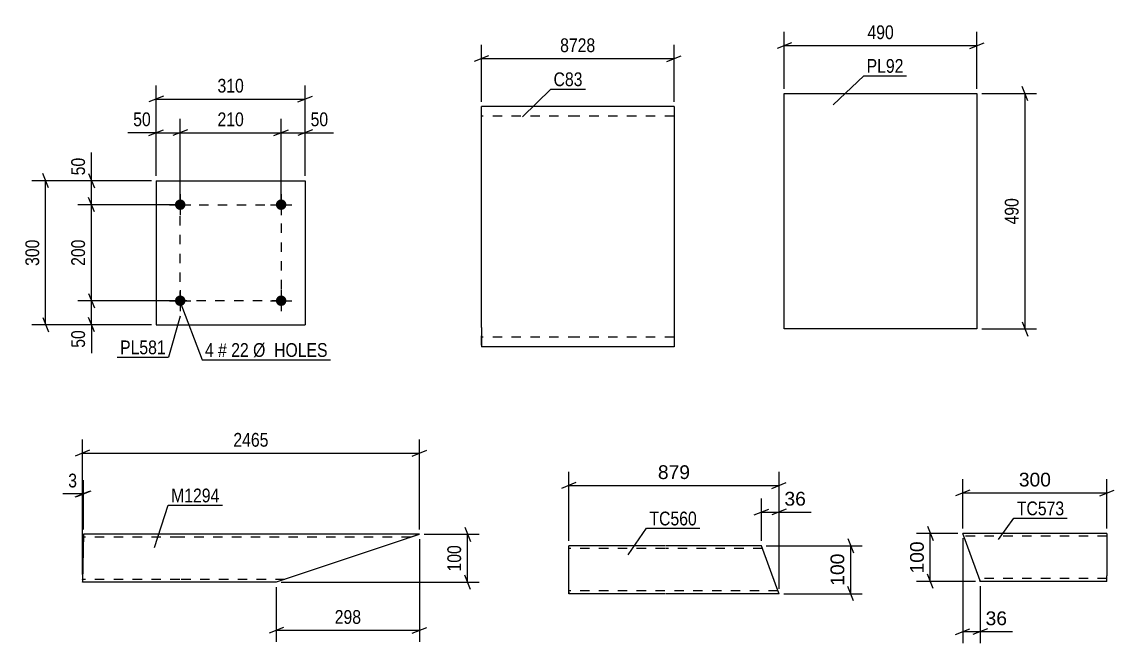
# Model space of a CAD drawing. Header units: millimetres. Extents: x 0 to 841, y 0 to 594.
# Drawn here: x 475 to 702.3, y 281.3 to 410.7 of the extents above; entities that cross this region are included whole.
import ezdxf

# ---------------------------------------------------------------- set-up
doc = ezdxf.new("R2010")
doc.units = ezdxf.units.MM
doc.linetypes.add('DXK_LINE_DOT2', pattern=[3.9198, 1.9599, -1.9599])
doc.styles.add('Arial', font='ARIAL.TTF', dxfattribs={"height": 0.2})
doc.styles.add('Arial Narrow', font='ARIALN.TTF', dxfattribs={"height": 0.2})

# ---------------------------------------------------------------- blocks, each defined once
blk = doc.blocks.new('Part-284928530-11391 - 11390')
at = {"color": 2, "linetype": 'Continuous'}
for p, q in [((608.84, 301.56), (588.84, 301.56)), ((588.84, 291.65), (588.84, 301.56)), ((628.94, 301.56), (608.94, 301.56)), ((632.14, 292.76), (628.94, 301.56)), ((588.84, 291.56), (588.84, 291.65)), ((608.84, 291.56), (588.84, 291.56)), ((632.58, 291.56), (608.94, 291.56)), ((632.58, 291.56), (632.14, 292.76))]:
    blk.add_line(p, q, dxfattribs=at)
at = {"color": 7, "linetype": 'DXK_LINE_DOT2'}
for p, q in [((608.84, 300.96), (588.84, 300.96)), ((629.16, 300.96), (608.94, 300.96)), ((608.84, 292.16), (588.84, 292.16)), ((588.84, 291.91), (588.84, 291.56)), ((632.36, 292.16), (608.94, 292.16)), ((632.55, 291.65), (632.45, 291.91)), ((632.58, 291.56), (632.55, 291.65))]:
    blk.add_line(p, q, dxfattribs=at)
blk = doc.blocks.new('Part-284928530-11399 - 11398')
at = {"color": 2, "linetype": 'Continuous'}
for p, q in [((700.81, 304.12), (670.81, 304.12)), ((674.42, 294.21), (670.81, 304.12)), ((700.81, 304.12), (700.81, 304.03)), ((700.81, 304.03), (700.81, 302.92)), ((700.81, 302.92), (700.81, 295.32)), ((674.45, 294.12), (674.42, 294.21)), ((700.81, 294.12), (674.45, 294.12)), ((700.81, 294.12), (700.81, 295.32))]:
    blk.add_line(p, q, dxfattribs=at)
at = {"color": 7, "linetype": 'DXK_LINE_DOT2'}
for p, q in [((700.81, 303.52), (671.03, 303.52)), ((700.81, 303.77), (700.81, 302.92)), ((700.81, 294.72), (674.23, 294.72)), ((674.32, 294.47), (674.45, 294.12)), ((700.81, 294.21), (700.81, 294.47)), ((700.81, 294.12), (700.81, 294.21))]:
    blk.add_line(p, q, dxfattribs=at)
blk = doc.blocks.new('Part-284928530-10105 - 10104')
at = {"color": 2, "linetype": 'Continuous'}
for p, q in [((633.67, 346.7), (633.67, 395.7)), ((633.67, 395.7), (653.67, 395.7)), ((653.77, 395.7), (673.77, 395.7)), ((673.77, 395.7), (673.77, 346.7)), ((653.67, 346.7), (633.67, 346.7)), ((673.77, 346.7), (653.77, 346.7))]:
    blk.add_line(p, q, dxfattribs=at)
blk = doc.blocks.new('Part-284928530-10119 - 10118')
at = {"color": 2, "linetype": 'Continuous'}
for p, q in [((487.9, 303.94), (487.65, 294.03)), ((507.88, 303.94), (487.9, 303.94)), ((557.78, 303.94), (507.98, 303.94)), ((554.2, 302.74), (527.98, 293.94)), ((557.78, 303.94), (554.2, 302.74)), ((487.64, 293.94), (487.65, 294.03)), ((507.88, 293.94), (487.64, 293.94)), ((527.98, 293.94), (507.98, 293.94))]:
    blk.add_line(p, q, dxfattribs=at)
at = {"color": 7, "linetype": 'DXK_LINE_DOT2'}
for p, q in [((507.88, 303.34), (487.88, 303.34)), ((555.99, 303.34), (507.98, 303.34)), ((557.51, 303.84), (554.2, 302.74)), ((487.66, 294.54), (487.66, 294.58)), ((507.88, 294.54), (487.66, 294.54)), ((529.77, 294.54), (507.98, 294.54))]:
    blk.add_line(p, q, dxfattribs=at)
blk = doc.blocks.new('Bolt-284928530-10135 - 10132')
at = {"linetype": 'Continuous'}
for points in [[(509.09, 372.57, -1), (506.89, 372.57, -1)], [(530.09, 372.57, -1), (527.89, 372.57, -1)]]:
    blk.add_hatch(color=1, dxfattribs=at).paths.add_polyline_path(points)
at = {"color": 1, "linetype": 'Continuous'}
for p, q in [((507.99, 374.77), (507.99, 370.37)), ((528.99, 374.77), (528.99, 370.37)), ((505.79, 372.57), (510.19, 372.57)), ((526.79, 372.57), (531.19, 372.57))]:
    blk.add_line(p, q, dxfattribs=at)
blk = doc.blocks.new('Part-284928530-10133 - 10132')
at = {"color": 2, "linetype": 'Continuous'}
for p, q in [((502.99, 377.57), (502.99, 347.57)), ((502.99, 377.57), (533.99, 377.57)), ((533.99, 377.57), (533.99, 347.57)), ((502.99, 347.57), (533.99, 347.57))]:
    blk.add_line(p, q, dxfattribs=at)
blk = doc.blocks.new('Bolt-284928530-10134 - 10132')
at = {"linetype": 'Continuous'}
for points in [[(509.09, 352.57, -1), (506.89, 352.57, -1)], [(530.09, 352.57, -1), (527.89, 352.57, -1)]]:
    blk.add_hatch(color=1, dxfattribs=at).paths.add_polyline_path(points)
at = {"color": 1, "linetype": 'Continuous'}
for p, q in [((507.99, 354.77), (507.99, 350.37)), ((528.99, 354.77), (528.99, 350.37)), ((505.79, 352.57), (510.19, 352.57)), ((526.79, 352.57), (531.19, 352.57))]:
    blk.add_line(p, q, dxfattribs=at)
blk = doc.blocks.new('Part-284928530-10142 - 10141')
at = {"color": 2, "linetype": 'Continuous'}
for p, q in [((590.65, 393), (570.65, 393)), ((570.65, 347), (570.65, 393)), ((610.75, 393), (590.75, 393)), ((610.75, 393), (610.75, 343)), ((570.65, 347), (570.65, 343)), ((590.65, 343), (570.65, 343)), ((610.75, 343), (590.75, 343))]:
    blk.add_line(p, q, dxfattribs=at)
at = {"color": 7, "linetype": 'DXK_LINE_DOT2'}
for p, q in [((590.65, 391), (570.65, 391)), ((610.75, 391), (590.75, 391)), ((570.65, 343.3), (570.65, 347)), ((590.65, 345), (570.65, 345)), ((610.75, 345), (590.75, 345))]:
    blk.add_line(p, q, dxfattribs=at)
blk = doc.blocks.new('Rectangle-284928530-11473 - 10132')
at = {"color": 1, "linetype": 'DXK_LINE_DOT2'}
blk.add_lwpolyline([(507.99, 372.57), (528.99, 372.57), (528.99, 352.57), (507.99, 352.57), (507.99, 372.57)], close=True, dxfattribs=at)
blk = doc.blocks.new('StraightDimension-284928530-11605 - 11390')
at = {"color": 7, "linetype": 'Continuous'}
for p, q in [((646.91, 303.06), (648.11, 300.06)), ((629.94, 301.56), (649.91, 301.56)), ((647.51, 291.56), (647.51, 301.56)), ((633.58, 291.56), (649.91, 291.56)), ((648.11, 290.06), (646.91, 293.06))]:
    blk.add_line(p, q, dxfattribs=at)
at = {"color": 0}
blk.add_wipeout([(646.76, 300.5), (642.56, 300.5), (642.56, 292.63), (646.76, 292.63)], dxfattribs=at)
at = {"color": 3, "style": 'Arial'}
blk.add_text('100', height=2.865, rotation=90.0002, dxfattribs=at).set_placement((646.16, 293.23))
blk = doc.blocks.new('StraightDimension-284928530-11576 - 11390')
at = {"color": 7, "linetype": 'Continuous'}
for p, q in [((588.84, 302.56), (588.84, 316.94)), ((632.58, 292.56), (632.58, 316.94)), ((590.34, 314.69), (587.34, 313.49)), ((588.84, 314.09), (632.58, 314.09)), ((631.08, 313.49), (634.08, 314.69))]:
    blk.add_line(p, q, dxfattribs=at)
at = {"color": 0}
blk.add_wipeout([(614.65, 314.84), (614.65, 319.04), (606.78, 319.04), (606.78, 314.84)], dxfattribs=at)
at = {"color": 3, "style": 'Arial'}
blk.add_text('879', height=2.865, dxfattribs=at).set_placement((607.38, 315.44))
blk = doc.blocks.new('StraightDimension-284928530-11587 - 11390')
at = {"color": 7, "linetype": 'Continuous'}
for p, q in [((628.94, 302.56), (628.94, 311.41)), ((632.58, 292.56), (632.58, 311.41)), ((627.44, 307.96), (630.44, 309.16)), ((634.08, 309.16), (631.08, 307.96)), ((628.94, 308.56), (632.58, 308.56))]:
    blk.add_line(p, q, dxfattribs=at)
at = {"color": 0}
blk.add_wipeout([(638.75, 309.31), (638.75, 313.51), (633.11, 313.51), (633.11, 309.31)], dxfattribs=at)
at = {"color": 7, "linetype": 'Continuous'}
blk.add_line((632.58, 308.56), (639.28, 308.56), dxfattribs=at)
blk.add_line((632.58, 308.56), (639.28, 308.56), dxfattribs=at)
at = {"color": 3, "style": 'Arial'}
blk.add_text('36', height=2.865, dxfattribs=at).set_placement((633.71, 309.91))
blk = doc.blocks.new('StraightDimension-284928530-11624 - 11398')
at = {"color": 7, "linetype": 'Continuous'}
for p, q in [((670.81, 305.12), (670.81, 315.39)), ((700.81, 305.12), (700.81, 315.39)), ((672.31, 313.14), (669.31, 311.94)), ((670.81, 312.54), (700.81, 312.54)), ((699.31, 311.94), (702.31, 313.14))]:
    blk.add_line(p, q, dxfattribs=at)
at = {"color": 0}
blk.add_wipeout([(689.75, 313.29), (689.75, 317.49), (681.88, 317.49), (681.88, 313.29)], dxfattribs=at)
at = {"color": 3, "style": 'Arial'}
blk.add_text('300', height=2.865, dxfattribs=at).set_placement((682.48, 313.89))
blk = doc.blocks.new('StraightDimension-284928530-11635 - 11398')
at = {"color": 7, "linetype": 'Continuous'}
for p, q in [((670.81, 303.12), (670.81, 281.26)), ((674.44, 293.16), (674.44, 281.26)), ((669.31, 283.06), (672.31, 284.26)), ((675.94, 284.26), (672.94, 283.06)), ((670.81, 283.66), (674.44, 283.66))]:
    blk.add_line(p, q, dxfattribs=at)
at = {"color": 0}
blk.add_wipeout([(680.61, 284.41), (680.61, 288.61), (674.96, 288.61), (674.96, 284.41)], dxfattribs=at)
at = {"color": 7, "linetype": 'Continuous'}
blk.add_line((674.44, 283.66), (681.13, 283.66), dxfattribs=at)
blk.add_line((674.44, 283.66), (681.13, 283.66), dxfattribs=at)
at = {"color": 3, "style": 'Arial'}
blk.add_text('36', height=2.865, dxfattribs=at).set_placement((675.56, 285.01))
blk = doc.blocks.new('StraightDimension-284928530-11649 - 11398')
at = {"color": 7, "linetype": 'Continuous'}
for p, q in [((663.46, 305.62), (664.66, 302.62)), ((669.81, 304.12), (661.21, 304.12)), ((664.06, 294.12), (664.06, 304.12)), ((664.66, 292.62), (663.46, 295.62)), ((673.45, 294.12), (661.21, 294.12))]:
    blk.add_line(p, q, dxfattribs=at)
at = {"color": 0}
blk.add_wipeout([(663.31, 303.05), (659.11, 303.05), (659.11, 295.18), (663.31, 295.18)], dxfattribs=at)
at = {"color": 3, "style": 'Arial'}
blk.add_text('100', height=2.865, rotation=90.0002, dxfattribs=at).set_placement((662.71, 295.78))
blk = doc.blocks.new('StraightDimension-284928530-10383 - 10104')
at = {"color": 7, "linetype": 'Continuous'}
for p, q in [((674.77, 395.7), (686.17, 395.7)), ((684.37, 394.2), (683.17, 397.2)), ((683.77, 346.7), (683.77, 395.7)), ((683.17, 348.2), (684.37, 345.2)), ((674.77, 346.7), (686.17, 346.7))]:
    blk.add_line(p, q, dxfattribs=at)
at = {"color": 0}
blk.add_wipeout([(683.02, 374.54), (678.82, 374.54), (678.82, 367.86), (683.02, 367.86)], dxfattribs=at)
at = {"color": 3, "style": 'Arial Narrow'}
blk.add_text('490', height=2.863, rotation=90.0002, dxfattribs=at).set_placement((682.42, 368.46))
blk = doc.blocks.new('StraightDimension-284928530-10387 - 10104')
at = {"color": 7, "linetype": 'Continuous'}
for p, q in [((633.67, 396.7), (633.67, 408.55)), ((673.77, 396.7), (673.77, 408.55)), ((635.17, 406.3), (632.17, 405.1)), ((633.67, 405.7), (673.77, 405.7)), ((672.27, 405.1), (675.27, 406.3))]:
    blk.add_line(p, q, dxfattribs=at)
at = {"color": 0}
blk.add_wipeout([(657.06, 406.45), (657.06, 410.65), (650.38, 410.65), (650.38, 406.45)], dxfattribs=at)
at = {"color": 3, "style": 'Arial Narrow'}
blk.add_text('490', height=2.863, dxfattribs=at).set_placement((650.98, 407.05))
blk = doc.blocks.new('StraightDimension-284928530-10399 - 10118')
at = {"color": 7, "linetype": 'Continuous'}
for p, q in [((557.78, 302.94), (557.78, 281.54)), ((527.98, 292.94), (527.98, 281.54)), ((529.48, 284.54), (526.48, 283.34)), ((556.28, 283.34), (559.28, 284.54)), ((527.98, 283.94), (557.78, 283.94))]:
    blk.add_line(p, q, dxfattribs=at)
at = {"color": 0}
blk.add_wipeout([(546.22, 284.69), (546.22, 288.89), (539.54, 288.89), (539.54, 284.69)], dxfattribs=at)
at = {"color": 3, "style": 'Arial Narrow'}
blk.add_text('298', height=2.863, dxfattribs=at).set_placement((540.14, 285.29))
blk = doc.blocks.new('StraightDimension-284928530-10419 - 10118')
at = {"color": 7, "linetype": 'Continuous'}
for p, q in [((487.64, 295.54), (487.64, 323.68)), ((557.78, 304.94), (557.78, 323.68)), ((489.14, 321.43), (486.14, 320.23)), ((487.64, 320.83), (557.78, 320.83)), ((556.28, 320.23), (559.28, 321.43))]:
    blk.add_line(p, q, dxfattribs=at)
at = {"color": 0}
blk.add_wipeout([(526.97, 321.58), (526.97, 325.78), (518.45, 325.78), (518.45, 321.58)], dxfattribs=at)
at = {"color": 3, "style": 'Arial Narrow'}
blk.add_text('2465', height=2.863, dxfattribs=at).set_placement((519.05, 322.18))
blk = doc.blocks.new('StraightDimension-284928530-10403 - 10118')
at = {"color": 7, "linetype": 'Continuous'}
for p, q in [((487.64, 295.54), (487.64, 315.2)), ((487.9, 304.94), (487.9, 315.2)), ((486.14, 311.75), (489.14, 312.95)), ((489.4, 312.95), (486.4, 311.75)), ((487.64, 312.35), (487.9, 312.35))]:
    blk.add_line(p, q, dxfattribs=at)
at = {"color": 0}
blk.add_wipeout([(487.12, 313.1), (487.12, 317.3), (484.09, 317.3), (484.09, 313.1)], dxfattribs=at)
at = {"color": 7, "linetype": 'Continuous'}
blk.add_line((487.64, 312.35), (483.57, 312.35), dxfattribs=at)
blk.add_line((487.64, 312.35), (483.57, 312.35), dxfattribs=at)
at = {"color": 3, "style": 'Arial Narrow'}
blk.add_text('3', height=2.86, dxfattribs=at).set_placement((484.69, 313.7))
blk = doc.blocks.new('StraightDimension-284928530-10413 - 10118')
at = {"color": 7, "linetype": 'Continuous'}
for p, q in [((567.18, 305.44), (568.38, 302.44)), ((558.78, 303.94), (570.18, 303.94)), ((567.78, 293.94), (567.78, 303.94)), ((528.98, 293.94), (570.18, 293.94)), ((568.38, 292.44), (567.18, 295.44))]:
    blk.add_line(p, q, dxfattribs=at)
at = {"color": 0}
blk.add_wipeout([(567.03, 302.28), (562.83, 302.28), (562.83, 295.59), (567.03, 295.59)], dxfattribs=at)
at = {"color": 3, "style": 'Arial Narrow'}
blk.add_text('100', height=2.863, rotation=90.0002, dxfattribs=at).set_placement((566.43, 296.19))
blk = doc.blocks.new('StraightDimension-284928530-10428 - 10132')
at = {"color": 7, "linetype": 'Continuous'}
for p, q in [((490.13, 371.07), (488.93, 374.07)), ((506.99, 372.57), (486.68, 372.57)), ((489.53, 352.57), (489.53, 372.57)), ((506.99, 352.57), (486.68, 352.57)), ((488.93, 354.07), (490.13, 351.07))]:
    blk.add_line(p, q, dxfattribs=at)
at = {"color": 0}
blk.add_wipeout([(488.78, 365.91), (484.58, 365.91), (484.58, 359.23), (488.78, 359.23)], dxfattribs=at)
at = {"color": 3, "style": 'Arial Narrow'}
blk.add_text('200', height=2.863, rotation=90.0002, dxfattribs=at).set_placement((488.18, 359.83))
blk = doc.blocks.new('StraightDimension-284928530-10427 - 10132')
at = {"color": 7, "linetype": 'Continuous'}
for p, q in [((501.99, 377.57), (486.68, 377.57)), ((488.93, 379.07), (490.13, 376.07)), ((489.53, 372.57), (489.53, 377.57)), ((490.13, 371.07), (488.93, 374.07)), ((506.99, 372.57), (486.68, 372.57))]:
    blk.add_line(p, q, dxfattribs=at)
at = {"color": 0}
blk.add_wipeout([(488.78, 382.95), (484.58, 382.95), (484.58, 378.09), (488.78, 378.09)], dxfattribs=at)
at = {"color": 7, "linetype": 'Continuous'}
blk.add_line((489.53, 377.57), (489.53, 383.47), dxfattribs=at)
blk.add_line((489.53, 377.57), (489.53, 383.47), dxfattribs=at)
at = {"color": 3, "style": 'Arial Narrow'}
blk.add_text('50', height=2.863, rotation=90.0002, dxfattribs=at).set_placement((488.18, 378.69))
blk = doc.blocks.new('StraightDimension-284928530-10429 - 10132')
at = {"color": 7, "linetype": 'Continuous'}
for p, q in [((506.99, 352.57), (486.68, 352.57)), ((488.93, 354.07), (490.13, 351.07)), ((489.53, 347.57), (489.53, 352.57)), ((490.13, 346.07), (488.93, 349.07)), ((501.99, 347.57), (486.68, 347.57))]:
    blk.add_line(p, q, dxfattribs=at)
at = {"color": 0}
blk.add_wipeout([(488.78, 347.04), (484.58, 347.04), (484.58, 342.18), (488.78, 342.18)], dxfattribs=at)
at = {"color": 7, "linetype": 'Continuous'}
blk.add_line((489.53, 347.57), (489.53, 341.66), dxfattribs=at)
blk.add_line((489.53, 347.57), (489.53, 341.66), dxfattribs=at)
at = {"color": 3, "style": 'Arial Narrow'}
blk.add_text('50', height=2.863, rotation=90.0002, dxfattribs=at).set_placement((488.18, 342.78))
blk = doc.blocks.new('StraightDimension-284928530-10439 - 10132')
at = {"color": 7, "linetype": 'Continuous'}
for p, q in [((501.99, 377.57), (477.14, 377.57)), ((480.59, 376.07), (479.39, 379.07)), ((479.99, 347.57), (479.99, 377.57)), ((479.39, 349.07), (480.59, 346.07)), ((501.99, 347.57), (477.14, 347.57))]:
    blk.add_line(p, q, dxfattribs=at)
at = {"color": 0}
blk.add_wipeout([(479.24, 365.91), (475.04, 365.91), (475.04, 359.22), (479.24, 359.22)], dxfattribs=at)
at = {"color": 3, "style": 'Arial Narrow'}
blk.add_text('300', height=2.863, rotation=90.0002, dxfattribs=at).set_placement((478.64, 359.82))
blk = doc.blocks.new('StraightDimension-284928530-10459 - 10132')
at = {"color": 7, "linetype": 'Continuous'}
for p, q in [((502.99, 378.57), (502.99, 397.42)), ((533.99, 378.57), (533.99, 397.42)), ((504.49, 395.17), (501.49, 393.97)), ((502.99, 394.57), (533.99, 394.57)), ((532.49, 393.97), (535.49, 395.17))]:
    blk.add_line(p, q, dxfattribs=at)
at = {"color": 0}
blk.add_wipeout([(521.83, 395.32), (521.83, 399.52), (515.15, 399.52), (515.15, 395.32)], dxfattribs=at)
at = {"color": 3, "style": 'Arial Narrow'}
blk.add_text('310', height=2.863, dxfattribs=at).set_placement((515.75, 395.92))
blk = doc.blocks.new('StraightDimension-284928530-11333 - 10132')
at = {"color": 7, "linetype": 'Continuous'}
for p, q in [((528.99, 373.57), (528.99, 390.42)), ((533.99, 378.57), (533.99, 390.42)), ((527.49, 386.97), (530.49, 388.17)), ((528.99, 387.57), (533.99, 387.57)), ((535.49, 388.17), (532.49, 386.97))]:
    blk.add_line(p, q, dxfattribs=at)
at = {"color": 0}
blk.add_wipeout([(539.37, 388.32), (539.37, 392.52), (534.52, 392.52), (534.52, 388.32)], dxfattribs=at)
at = {"color": 7, "linetype": 'Continuous'}
blk.add_line((533.99, 387.57), (539.9, 387.57), dxfattribs=at)
blk.add_line((533.99, 387.57), (539.9, 387.57), dxfattribs=at)
at = {"color": 3, "style": 'Arial Narrow'}
blk.add_text('50', height=2.863, dxfattribs=at).set_placement((535.12, 388.92))
blk = doc.blocks.new('StraightDimension-284928530-11334 - 10132')
at = {"color": 7, "linetype": 'Continuous'}
for p, q in [((507.99, 373.57), (507.99, 390.42)), ((528.99, 373.57), (528.99, 390.42)), ((509.49, 388.17), (506.49, 386.97)), ((507.99, 387.57), (528.99, 387.57)), ((527.49, 386.97), (530.49, 388.17))]:
    blk.add_line(p, q, dxfattribs=at)
at = {"color": 0}
blk.add_wipeout([(521.83, 388.32), (521.83, 392.52), (515.15, 392.52), (515.15, 388.32)], dxfattribs=at)
at = {"color": 3, "style": 'Arial Narrow'}
blk.add_text('210', height=2.863, dxfattribs=at).set_placement((515.75, 388.92))
blk = doc.blocks.new('StraightDimension-284928530-11335 - 10132')
at = {"color": 7, "linetype": 'Continuous'}
for p, q in [((502.99, 378.57), (502.99, 390.42)), ((507.99, 373.57), (507.99, 390.42)), ((501.49, 386.97), (504.49, 388.17)), ((502.99, 387.57), (507.99, 387.57)), ((509.49, 388.17), (506.49, 386.97))]:
    blk.add_line(p, q, dxfattribs=at)
at = {"color": 0}
blk.add_wipeout([(502.47, 388.32), (502.47, 392.52), (497.61, 392.52), (497.61, 388.32)], dxfattribs=at)
at = {"color": 7, "linetype": 'Continuous'}
blk.add_line((502.99, 387.57), (497.08, 387.57), dxfattribs=at)
blk.add_line((502.99, 387.57), (497.08, 387.57), dxfattribs=at)
at = {"color": 3, "style": 'Arial Narrow'}
blk.add_text('50', height=2.863, dxfattribs=at).set_placement((498.21, 388.92))
blk = doc.blocks.new('StraightDimension-284928530-10463 - 10141')
at = {"color": 7, "linetype": 'Continuous'}
for p, q in [((570.65, 394), (570.65, 405.85)), ((610.75, 394), (610.75, 405.85)), ((572.15, 403.6), (569.15, 402.4)), ((570.65, 403), (610.75, 403)), ((609.25, 402.4), (612.25, 403.6))]:
    blk.add_line(p, q, dxfattribs=at)
at = {"color": 0}
blk.add_wipeout([(594.96, 403.75), (594.96, 407.95), (586.44, 407.95), (586.44, 403.75)], dxfattribs=at)
at = {"color": 3, "style": 'Arial Narrow'}
blk.add_text('8728', height=2.863, dxfattribs=at).set_placement((587.04, 404.35))
blk = doc.blocks.new('Mark-284928530-11673 - 11390')
at = {"color": 0}
blk.add_wipeout([(615.48, 305.79), (615.48, 308.79), (605.62, 308.79), (605.62, 305.79)], dxfattribs=at)
blk.add_wipeout([(615.48, 305.79), (615.48, 308.79), (605.62, 308.79), (605.62, 305.79)], dxfattribs=at)
at = {"color": 30, "linetype": 'Continuous'}
for p, q in [((601.17, 299.69), (605.02, 305.19)), ((605.02, 305.19), (616.08, 305.19))]:
    blk.add_line(p, q, dxfattribs=at)
at = {"color": 3, "style": 'Arial Narrow'}
blk.add_text('TC560', height=2.863, dxfattribs=at).set_placement((605.62, 305.79))
blk = doc.blocks.new('Mark-284928530-11684 - 11398')
at = {"color": 0}
blk.add_wipeout([(691.92, 307.9), (691.92, 310.9), (682.06, 310.9), (682.06, 307.9)], dxfattribs=at)
blk.add_wipeout([(691.92, 307.9), (691.92, 310.9), (682.06, 310.9), (682.06, 307.9)], dxfattribs=at)
at = {"color": 30, "linetype": 'Continuous'}
for p, q in [((678.24, 302.84), (681.46, 307.3)), ((681.46, 307.3), (692.52, 307.3))]:
    blk.add_line(p, q, dxfattribs=at)
at = {"color": 3, "style": 'Arial Narrow'}
blk.add_text('TC573', height=2.863, dxfattribs=at).set_placement((682.06, 307.9))
blk = doc.blocks.new('Mark-284928530-10497 - 10104')
at = {"color": 0}
blk.add_wipeout([(658.48, 400.04), (658.48, 403.04), (650.81, 403.04), (650.81, 400.04)], dxfattribs=at)
blk.add_wipeout([(658.48, 400.04), (658.48, 403.04), (650.81, 403.04), (650.81, 400.04)], dxfattribs=at)
at = {"color": 30, "linetype": 'Continuous'}
for p, q in [((643.88, 393.35), (650.21, 399.44)), ((650.21, 399.44), (659.08, 399.44))]:
    blk.add_line(p, q, dxfattribs=at)
at = {"color": 3, "style": 'Arial Narrow'}
blk.add_text('PL92', height=2.863, dxfattribs=at).set_placement((650.81, 400.04))
blk = doc.blocks.new('Mark-284928530-10503 - 10118')
at = {"color": 0}
blk.add_wipeout([(516.16, 310.59), (516.16, 313.59), (506.1, 313.59), (506.1, 310.59)], dxfattribs=at)
blk.add_wipeout([(516.16, 310.59), (516.16, 313.59), (506.1, 313.59), (506.1, 310.59)], dxfattribs=at)
at = {"color": 30, "linetype": 'Continuous'}
for p, q in [((502.61, 301.18), (505.5, 309.99)), ((505.5, 309.99), (516.76, 309.99))]:
    blk.add_line(p, q, dxfattribs=at)
at = {"color": 3, "style": 'Arial Narrow'}
blk.add_text('M1294', height=2.863, dxfattribs=at).set_placement((506.1, 310.59))
blk = doc.blocks.new('Mark-284928530-10509 - 10132')
at = {"color": 0}
blk.add_wipeout([(504.98, 341.43), (504.98, 344.43), (495.48, 344.43), (495.48, 341.43)], dxfattribs=at)
blk.add_wipeout([(504.98, 341.43), (504.98, 344.43), (495.48, 344.43), (495.48, 341.43)], dxfattribs=at)
at = {"color": 30, "linetype": 'Continuous'}
for p in [(507.99, 349.39), (494.88, 340.83)]:
    blk.add_line(p, (505.58, 340.83), dxfattribs=at)
at = {"color": 3, "style": 'Arial Narrow'}
blk.add_text('PL581', height=2.863, dxfattribs=at).set_placement((495.48, 341.43))
blk = doc.blocks.new('MarkSet-284928530-11245 - 10132')
at = {"color": 0}
blk.add_wipeout([(514.97, 340.88), (514.97, 343.88), (513.14, 343.88), (513.14, 340.88)], dxfattribs=at)
blk.add_wipeout([(514.97, 340.88), (514.97, 343.88), (513.14, 343.88), (513.14, 340.88)], dxfattribs=at)
at = {"color": 7, "linetype": 'Continuous'}
blk.add_line((507.89, 352.49), (512.54, 340.28), dxfattribs=at)
at = {"color": 0}
blk.add_wipeout([(517.7, 340.88), (517.7, 343.88), (515.87, 343.88), (515.87, 340.88)], dxfattribs=at)
blk.add_wipeout([(517.7, 340.88), (517.7, 343.88), (515.87, 343.88), (515.87, 340.88)], dxfattribs=at)
at = {"color": 3, "style": 'Arial Narrow'}
blk.add_text('4', height=2.86, dxfattribs=at).set_placement((513.14, 340.88))
at = {"color": 0}
blk.add_wipeout([(522.25, 340.88), (522.25, 343.88), (518.6, 343.88), (518.6, 340.88)], dxfattribs=at)
blk.add_wipeout([(522.25, 340.88), (522.25, 343.88), (518.6, 343.88), (518.6, 340.88)], dxfattribs=at)
at = {"color": 3, "style": 'Arial Narrow'}
blk.add_text('#', height=2.86, dxfattribs=at).set_placement((515.87, 340.88))
at = {"color": 0}
blk.add_wipeout([(538.68, 340.88), (538.68, 343.88), (523.15, 343.88), (523.15, 340.88)], dxfattribs=at)
blk.add_wipeout([(538.68, 340.88), (538.68, 343.88), (523.15, 343.88), (523.15, 340.88)], dxfattribs=at)
at = {"color": 7, "linetype": 'Continuous'}
blk.add_line((512.54, 340.28), (539.28, 340.28), dxfattribs=at)
at = {"color": 3, "style": 'Arial Narrow'}
for s, p in [('22', (518.6, 340.88)), ('Ø  HOLES', (523.15, 340.88))]:
    blk.add_text(s, height=2.863, dxfattribs=at).set_placement(p)
blk = doc.blocks.new('Mark-284928530-10514 - 10141')
at = {"color": 0}
blk.add_wipeout([(591.7, 397.26), (591.7, 400.26), (585.67, 400.26), (585.67, 397.26)], dxfattribs=at)
blk.add_wipeout([(591.7, 397.26), (591.7, 400.26), (585.67, 400.26), (585.67, 397.26)], dxfattribs=at)
at = {"color": 30, "linetype": 'Continuous'}
for p, q in [((579.19, 390.85), (585.07, 396.66)), ((585.07, 396.66), (592.3, 396.66))]:
    blk.add_line(p, q, dxfattribs=at)
at = {"color": 3, "style": 'Arial Narrow'}
blk.add_text('C83', height=2.863, dxfattribs=at).set_placement((585.67, 397.26))

msp = doc.modelspace()

# ---------------------------------------------------------------- block references
for name in ['Part-284928530-10105 - 10104', 'Part-284928530-10142 - 10141', 'Part-284928530-10133 - 10132', 'Bolt-284928530-10135 - 10132', 'Rectangle-284928530-11473 - 10132', 'Bolt-284928530-10134 - 10132', 'Part-284928530-10119 - 10118', 'Part-284928530-11399 - 11398', 'Part-284928530-11391 - 11390']:
    msp.add_blockref(name, (0, 0))

# ---------------------------------------------------------------- next in the draw order: block references
for name in ['StraightDimension-284928530-10463 - 10141', 'StraightDimension-284928530-10383 - 10104', 'StraightDimension-284928530-10428 - 10132', 'StraightDimension-284928530-11624 - 11398', 'StraightDimension-284928530-10399 - 10118', 'StraightDimension-284928530-11605 - 11390', 'StraightDimension-284928530-11635 - 11398']:
    msp.add_blockref(name, (0, 0))

# ---------------------------------------------------------------- next in the draw order: block references
for name in ['StraightDimension-284928530-10387 - 10104', 'Mark-284928530-10514 - 10141', 'StraightDimension-284928530-10427 - 10132', 'StraightDimension-284928530-10429 - 10132', 'StraightDimension-284928530-10419 - 10118', 'StraightDimension-284928530-11576 - 11390', 'Mark-284928530-11684 - 11398', 'StraightDimension-284928530-11649 - 11398']:
    msp.add_blockref(name, (0, 0))

# ---------------------------------------------------------------- next in the draw order: block references
for name in ['Mark-284928530-10497 - 10104', 'StraightDimension-284928530-10439 - 10132', 'StraightDimension-284928530-10403 - 10118', 'Mark-284928530-10503 - 10118', 'StraightDimension-284928530-11587 - 11390', 'Mark-284928530-11673 - 11390', 'StraightDimension-284928530-10413 - 10118']:
    msp.add_blockref(name, (0, 0))

# ---------------------------------------------------------------- next in the draw order: block references
for name in ['StraightDimension-284928530-10459 - 10132', 'Mark-284928530-10509 - 10132']:
    msp.add_blockref(name, (0, 0))

# ---------------------------------------------------------------- next in the draw order: block references
for name in ['StraightDimension-284928530-11333 - 10132', 'MarkSet-284928530-11245 - 10132']:
    msp.add_blockref(name, (0, 0))

# ---------------------------------------------------------------- next in the draw order: block references
msp.add_blockref('StraightDimension-284928530-11334 - 10132', (0, 0))

# ---------------------------------------------------------------- next in the draw order: block references
msp.add_blockref('StraightDimension-284928530-11335 - 10132', (0, 0))

doc.saveas('drawing.dxf')
